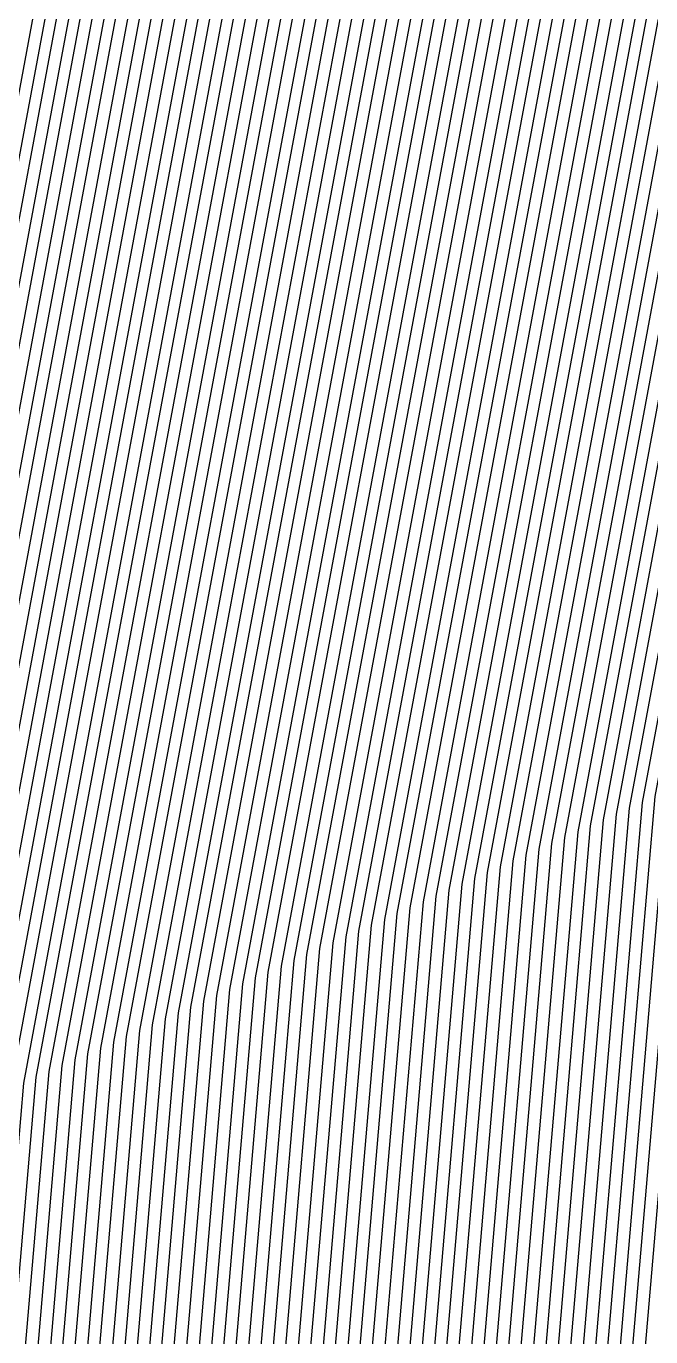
# Model space of a CAD drawing. Extents: x 7084 to 11035, y 13750 to 16729.
# Drawn here: x 7539.9 to 7581.3, y 15305 to 15391.9 of the extents above; entities that cross this region are included whole.
import ezdxf

# ---------------------------------------------------------------- set-up
doc = ezdxf.new("R2010")
doc.units = 0
doc.layers.add('Default', color=7, linetype='Continuous')

msp = doc.modelspace()

# ---------------------------------------------------------------- linework, layer by layer
at = {"layer": 'Default'}
for points in [[(7146.128, 14551.699), (7361.326, 14972), (7374.222, 15000.85), (7476.697, 15236.629), (7498.697, 15262.442), (7523.73, 15289.014), (7526.006, 15315.586), (7582.367, 15617.999), (7592.615, 15648.752), (7607.028, 15705.693), (7673.637, 16136.246), (7847.845, 16141.371), (7883.499, 16174.776), (8088.449, 16287.54), (8103.621, 16300.447), (8200.972, 16469.592), (8431.541, 16613.11)], [(8206.565, 14059.772), (8116.34, 14095.58), (7795.007, 14192.525), (7713.338, 14131.808), (7468.513, 14198.139), (7451.402, 14225.384), (7145.371, 14506.015), (7147.704, 14552.72), (7361.926, 14971.116), (7375.148, 15000.696), (7477.159, 15235.406), (7499.715, 15261.872), (7525.382, 15289.117), (7527.716, 15316.362), (7583.821, 15617.403), (7594.022, 15648.017), (7608.801, 15706.399), (7675.107, 16134.999), (7848.525, 16140.102), (7885.082, 16174.352), (8089.102, 16286.605), (8104.658, 16299.838), (8201.568, 16468.217), (8431.091, 16611.083)], [(7527.034, 15289.22), (7529.425, 15317.138), (7585.276, 15616.807), (7595.43, 15647.282), (7610.573, 15707.105), (7676.578, 16133.753), (7849.205, 16138.832), (7886.665, 16173.928), (8089.756, 16285.669), (8105.696, 16299.229), (8202.164, 16466.841), (8430.642, 16609.057)], [(8430.417, 16608.044), (8202.462, 16466.153), (8106.215, 16298.925), (8090.083, 16285.202), (7887.456, 16173.716), (7849.546, 16138.197), (7677.313, 16133.13), (7611.46, 15707.458), (7596.134, 15646.914), (7586.003, 15616.509), (7530.28, 15317.526), (7527.861, 15289.272), (7501.242, 15261.018), (7477.851, 15233.571), (7376.538, 15000.465), (7362.825, 14969.789), (7150.067, 14554.253), (7147.648, 14505.818), (7451.587, 14227.104), (7469.333, 14198.851), (7712.484, 14132.973)], [(8212.093, 14064.355), (8116.299, 14102.373), (7798.626, 14198.214), (7711.915, 14133.749), (7469.879, 14199.325), (7451.711, 14228.252), (7149.166, 14505.686), (7151.643, 14555.275), (7363.425, 14968.905), (7377.464, 15000.311), (7478.312, 15232.348), (7502.261, 15260.448), (7529.513, 15289.375), (7531.99, 15318.301), (7587.457, 15615.913), (7597.542, 15646.179), (7613.232, 15708.164), (7678.784, 16131.883), (7850.226, 16136.927), (7889.039, 16173.292), (8090.736, 16284.266), (8107.252, 16298.316), (8203.058, 16464.777), (8429.968, 16606.017)], [(8429.518, 16603.99), (8203.655, 16463.402), (8108.29, 16297.708), (8091.39, 16283.331), (7890.622, 16172.868), (7850.906, 16135.658), (7680.254, 16130.637), (7615.005, 15708.871), (7598.949, 15645.443), (7588.911, 15615.317), (7533.7, 15319.077), (7531.165, 15289.478), (7503.279, 15259.878), (7478.774, 15231.124), (7378.39, 15000.157), (7364.025, 14968.021), (7153.219, 14556.297), (7150.684, 14505.555), (7451.835, 14229.399), (7470.425, 14199.799), (7711.346, 14134.526), (7800.073, 14200.49)], [(8216.515, 14068.022), (8116.266, 14107.808), (7801.521, 14202.766), (7710.777, 14135.302), (7470.972, 14200.274), (7451.959, 14230.546), (7152.202, 14505.424), (7154.794, 14557.319), (7364.624, 14967.136), (7379.316, 15000.003), (7479.235, 15229.901), (7504.298, 15259.308), (7532.817, 15289.58), (7535.41, 15319.853), (7590.365, 15614.722), (7600.357, 15644.708), (7616.777, 15709.577), (7681.725, 16129.39), (7851.587, 16134.388), (7892.205, 16172.445), (8092.043, 16282.396), (8109.328, 16297.099), (8204.251, 16462.026), (8429.069, 16601.964)], [(8428.844, 16600.951), (8204.549, 16461.338), (8109.847, 16296.795), (8092.37, 16281.928), (7892.997, 16172.233), (7851.927, 16133.753), (7682.46, 16128.767), (7617.663, 15709.93), (7601.061, 15644.341), (7591.092, 15614.424), (7536.264, 15320.24), (7533.643, 15289.632), (7504.807, 15259.023)], [(8426.372, 16589.804), (8207.828, 16453.772), (8115.554, 16293.448), (8095.965, 16276.784), (7901.704, 16169.901), (7855.669, 16126.77), (7690.547, 16121.912), (7627.412, 15713.814), (7608.803, 15640.296), (7599.09, 15611.147), (7545.668, 15324.507), (7542.73, 15290.198)], [(8425.922, 16587.778), (8208.424, 16452.396), (8116.591, 16292.839), (8096.618, 16275.848), (7903.287, 16169.477), (7856.35, 16125.501), (7692.018, 16120.666), (7629.185, 15714.521), (7610.21, 15639.561), (7600.544, 15610.551), (7547.378, 15325.282), (7544.382, 15290.301), (7511.426, 15255.32), (7482.465, 15221.338), (7385.799, 14998.926), (7368.822, 14960.946), (7165.824, 14564.471), (7162.828, 14504.504), (7452.825, 14238.575), (7474.796, 14203.594), (7706.794, 14140.738)], [(8425.248, 16584.738), (8209.318, 16450.333), (8118.148, 16291.926), (8097.599, 16274.445), (7905.661, 16168.841), (7857.37, 16123.596), (7694.223, 16118.796), (7631.844, 15715.58), (7612.322, 15638.458), (7602.725, 15609.657), (7549.942, 15326.446), (7546.86, 15290.456), (7512.954, 15254.465), (7483.157, 15219.504), (7387.188, 14998.695), (7369.721, 14959.62), (7168.187, 14566.004), (7165.105, 14504.306), (7453.011, 14240.296)], [(8424.124, 16579.672), (8210.809, 16446.893), (8120.742, 16290.405), (8099.233, 16272.107), (7909.619, 16167.781), (7859.071, 16120.422), (7697.9, 16115.68), (7636.275, 15717.345), (7615.841, 15636.62), (7606.36, 15608.168), (7554.217, 15328.385), (7550.99, 15290.713), (7515.499, 15253.041)], [(7371.52, 14956.967), (7389.967, 14998.233), (7484.541, 15215.834), (7516.009, 15252.756), (7551.816, 15290.764), (7555.071, 15328.773), (7607.087, 15607.87), (7616.545, 15636.252), (7637.161, 15717.699), (7698.635, 16115.057), (7859.412, 16119.787), (7910.41, 16167.569), (8099.559, 16271.639), (8121.261, 16290.1), (8211.107, 16446.206), (8423.899, 16578.658)], [(8247.473, 14093.688), (8116.035, 14145.852), (7821.785, 14234.626), (7702.81, 14146.174), (7478.62, 14206.915), (7453.692, 14246.605), (7173.454, 14503.584), (7176.853, 14571.624), (7373.02, 14954.756), (7392.282, 14997.848), (7485.695, 15212.776), (7518.554, 15251.332), (7555.946, 15291.022), (7559.346, 15330.712), (7610.723, 15606.38), (7620.064, 15634.414), (7641.593, 15719.464), (7702.311, 16111.941), (7861.113, 16116.613), (7914.368, 16166.509), (8101.193, 16269.301), (8123.855, 16288.579), (8212.597, 16442.766), (8422.776, 16573.592)], [(7178.008, 14503.189), (7181.58, 14574.689), (7374.819, 14952.103), (7395.061, 14997.386), (7487.079, 15209.106), (7521.61, 15249.622), (7560.903, 15291.331), (7564.475, 15333.039), (7615.085, 15604.593), (7624.287, 15632.208), (7646.91, 15721.583), (7706.722, 16108.202), (7863.154, 16112.804), (7919.117, 16165.238), (8103.154, 16266.495), (8126.968, 16286.753), (8214.386, 16438.639), (8421.427, 16567.512)], [(8420.978, 16565.486), (8214.982, 16437.264), (8128.006, 16286.145), (8103.807, 16265.56), (7920.7, 16164.814), (7863.834, 16111.535), (7708.193, 16106.955), (7648.683, 15722.289), (7625.695, 15631.473), (7616.539, 15603.997), (7566.185, 15333.814), (7562.555, 15291.434), (7522.628, 15249.053), (7487.54, 15207.883), (7395.987, 14997.232), (7375.418, 14951.218), (7183.155, 14575.711), (7179.526, 14503.058), (7454.187, 14251.193), (7480.805, 14208.812), (7700.534, 14149.28)], [(7184.839, 14502.598), (7188.67, 14579.287), (7377.517, 14948.123), (7399.228, 14996.693), (7489.155, 15203.601), (7526.192, 15247.058), (7568.337, 15291.794), (7572.169, 15336.529), (7621.629, 15601.911), (7630.621, 15628.899), (7654.887, 15724.761), (7713.339, 16102.593), (7866.216, 16107.091), (7926.241, 16163.33), (8106.095, 16262.286), (8131.638, 16284.015), (8217.068, 16432.449), (8419.404, 16558.393)], [(7571.642, 15292), (7575.588, 15338.081), (7624.537, 15600.72), (7633.437, 15627.429), (7658.432, 15726.173), (7716.28, 16100.1), (7867.576, 16104.552), (7929.407, 16162.482), (8107.402, 16260.415), (8133.713, 16282.797), (8218.261, 16429.697), (8418.505, 16554.34)], [(7381.115, 14942.817), (7404.785, 14995.769), (7491.924, 15196.262), (7532.302, 15243.64), (7578.25, 15292.412), (7582.427, 15341.183), (7630.353, 15598.336), (7639.067, 15624.488), (7665.522, 15728.998), (7722.162, 16095.115), (7870.298, 16099.473), (7935.739, 16160.786), (8110.016, 16256.674), (8137.863, 16280.363), (8220.645, 16424.195), (8416.707, 16546.233)], [(8885.572, 13924.409), (8266.016, 14020.82), (8255.213, 14100.104), (8115.977, 14155.363), (7826.851, 14242.591), (7700.818, 14148.892), (7480.532, 14208.575), (7454.125, 14250.619), (7178.767, 14503.124), (7182.368, 14575.2), (7375.118, 14951.661), (7395.524, 14997.309), (7487.31, 15208.494), (7522.119, 15249.338), (7561.729, 15291.382), (7565.33, 15333.427), (7615.812, 15604.295), (7624.991, 15631.841), (7647.797, 15721.936), (7707.458, 16107.579), (7863.494, 16112.17), (7919.909, 16165.026), (8103.481, 16266.027)], [(7864.855, 16109.63), (7710.399, 16105.086), (7651.342, 15723.348), (7627.806, 15630.37), (7618.72, 15603.103), (7568.749, 15334.978), (7565.033, 15291.588), (7524.155, 15248.198), (7488.233, 15206.048), (7397.376, 14997.001), (7376.318, 14949.892), (7185.519, 14577.244), (7181.803, 14502.861), (7454.372, 14252.914), (7481.624, 14209.524), (7699.68, 14150.445), (7829.746, 14247.143), (8115.944, 14160.798), (8259.635, 14103.771), (8270.784, 14021.95), (8884.066, 13926.515)], [(7708.928, 16106.332), (7649.569, 15722.642), (7626.398, 15631.105), (7617.266, 15603.699), (7567.04, 15334.202), (7563.381, 15291.485), (7523.137, 15248.768), (7487.771, 15207.271), (7396.45, 14997.155), (7375.718, 14950.776), (7183.943, 14576.222), (7180.285, 14502.992), (7454.249, 14251.767), (7481.078, 14209.049), (7700.249, 14149.669), (7828.298, 14244.867), (8115.96, 14158.08), (8257.424, 14101.937), (8268.4, 14021.385), (8884.819, 13925.462)], [(7652.228, 15723.702), (7628.51, 15630.002), (7619.448, 15602.805), (7569.604, 15335.366), (7565.859, 15291.639), (7524.665, 15247.913), (7488.463, 15205.436), (7397.839, 14996.924), (7376.618, 14949.45), (7186.307, 14577.754), (7182.562, 14502.795), (7454.434, 14253.487), (7481.897, 14209.761), (7699.396, 14150.834), (7830.469, 14248.281), (8115.936, 14162.156), (8260.741, 14104.687), (8271.976, 14022.232), (8883.69, 13927.042)], [(7642.479, 15719.817), (7620.768, 15634.046), (7611.45, 15606.082), (7560.201, 15331.1), (7556.773, 15291.073), (7519.064, 15251.047), (7485.925, 15212.164), (7392.745, 14997.771), (7373.319, 14954.314), (7177.641, 14572.135), (7174.213, 14503.518), (7453.754, 14247.178), (7478.893, 14207.152), (7702.526, 14146.562), (7822.509, 14235.764), (8116.026, 14147.21), (8248.579, 14094.604), (8258.863, 14019.126), (8887.83, 13921.251)], [(7638.934, 15718.405), (7617.953, 15635.517), (7608.542, 15607.274), (7556.781, 15329.548), (7553.468, 15290.867), (7517.027, 15252.186), (7485.003, 15214.611), (7390.893, 14998.079), (7372.12, 14956.082), (7174.49, 14570.091), (7171.177, 14503.781), (7453.506, 14244.884), (7477.8, 14206.203), (7703.664, 14145.009), (7819.614, 14231.213), (8116.059, 14141.776), (8244.156, 14090.938), (8254.095, 14017.997), (8889.336, 13919.145)], [(7618.55, 15710.283), (7601.765, 15643.973), (7591.819, 15614.126), (7537.119, 15320.628), (7534.469, 15289.683), (7505.316, 15258.739), (7479.696, 15228.678), (7380.242, 14999.849), (7365.224, 14966.252), (7156.37, 14558.34), (7153.72, 14505.292), (7452.082, 14231.693), (7471.518, 14200.748), (7710.208, 14136.079), (7802.968, 14205.042), (8116.249, 14110.526), (8218.727, 14069.855), (8226.678, 14011.502), (8897.994, 13907.037)], [(7615.891, 15709.224), (7599.653, 15645.076), (7589.638, 15615.019), (7534.555, 15319.465), (7531.991, 15289.529), (7503.788, 15259.593), (7479.004, 15230.513), (7378.853, 15000.08), (7364.324, 14967.579), (7154.007, 14556.808), (7151.443, 14505.489), (7451.897, 14229.972), (7470.698, 14200.036), (7711.062, 14134.914), (7800.797, 14201.628), (8116.274, 14106.449), (8215.41, 14067.105), (8223.101, 14010.655), (8899.123, 13905.458)], [(7583.094, 15617.701), (7526.861, 15315.974), (7524.556, 15289.066), (7499.206, 15262.157), (7476.928, 15236.017), (7374.685, 15000.773), (7361.626, 14971.558), (7146.916, 14552.21), (7144.612, 14506.081), (7451.34, 14224.81), (7468.24, 14197.902), (7713.623, 14131.42), (7794.283, 14191.387), (8116.348, 14094.221), (8205.459, 14058.856), (8212.373, 14008.114), (8902.511, 13900.72)], [(7584.549, 15617.105), (7528.571, 15316.75), (7526.208, 15289.169), (7500.224, 15261.587), (7477.389, 15234.794), (7375.611, 15000.619), (7362.226, 14970.674), (7148.492, 14553.231), (7146.13, 14505.949), (7451.464, 14225.957), (7468.786, 14198.376), (7713.054, 14132.196), (7795.731, 14193.663), (8116.331, 14096.939), (8207.67, 14060.689), (8214.757, 14008.679), (8901.758, 13901.773)], [(7586.73, 15616.211), (7531.135, 15317.913), (7528.687, 15289.323), (7501.752, 15260.733), (7478.082, 15232.959), (7377.001, 15000.388), (7363.125, 14969.347), (7150.855, 14554.764), (7148.407, 14505.752), (7451.649, 14227.678), (7469.606, 14199.088), (7712.2, 14133.361), (7797.902, 14197.077), (8116.307, 14101.015), (8210.987, 14063.439), (8218.333, 14009.526), (8900.629, 13903.352)], [(7588.184, 15615.615), (7532.845, 15318.689), (7530.339, 15289.426), (7502.77, 15260.163), (7478.543, 15231.736), (7377.927, 15000.234), (7363.725, 14968.463), (7152.431, 14555.786), (7149.925, 14505.621), (7451.773, 14228.825), (7470.152, 14199.562), (7711.631, 14134.138), (7799.35, 14199.352), (8116.29, 14103.732), (8213.198, 14065.272), (8220.717, 14010.09), (8899.876, 13904.405)], [(8897.617, 13907.563), (8227.87, 14011.785), (8219.832, 14070.772), (8116.241, 14111.884), (7803.692, 14206.18), (7709.924, 14136.467), (7471.791, 14200.985), (7452.144, 14232.266), (7154.479, 14505.226), (7157.158, 14558.851), (7365.524, 14965.81), (7380.705, 14999.772), (7479.927, 15228.066), (7505.825, 15258.454), (7535.295, 15289.735), (7537.974, 15321.016), (7592.546, 15613.828)], [(8897.241, 13908.09), (8229.062, 14012.067), (8220.938, 14071.688), (8116.233, 14113.243), (7804.416, 14207.317), (7709.639, 14136.856), (7472.064, 14201.222), (7452.206, 14232.84), (7155.238, 14505.161), (7157.946, 14559.362), (7365.824, 14965.368), (7381.168, 14999.695), (7480.158, 15227.455), (7506.334, 15258.169), (7536.121, 15289.786), (7538.829, 15321.404), (7593.273, 15613.53)], [(7594, 15613.232), (7539.684, 15321.792), (7536.947, 15289.838), (7506.843, 15257.884), (7480.389, 15226.843), (7381.631, 14999.618), (7366.123, 14964.926), (7158.733, 14559.873), (7155.997, 14505.095), (7452.268, 14233.413), (7472.337, 14201.46), (7709.355, 14137.244), (7805.139, 14208.455), (8116.224, 14114.602), (8222.044, 14072.605), (8230.254, 14012.349), (8896.865, 13908.616)], [(8896.488, 13909.143), (8231.446, 14012.632), (8223.149, 14073.522), (8116.216, 14115.96), (7805.863, 14209.593), (7709.07, 14137.632), (7472.61, 14201.697), (7452.33, 14233.987), (7156.756, 14505.029), (7159.521, 14560.384), (7366.423, 14964.483), (7382.094, 14999.541), (7480.619, 15226.231), (7507.353, 15257.599), (7537.773, 15289.889), (7540.539, 15322.18), (7594.727, 15612.934)], [(8896.112, 13909.669), (8232.638, 14012.914), (8224.255, 14074.438), (8116.208, 14117.319), (7806.587, 14210.731), (7708.785, 14138.02), (7472.884, 14201.934), (7452.392, 14234.56), (7157.515, 14504.964), (7160.309, 14560.895), (7366.723, 14964.041), (7382.558, 14999.464), (7480.85, 15225.62), (7507.862, 15257.314), (7538.599, 15289.941), (7541.394, 15322.567), (7595.454, 15612.636)], [(8895.735, 13910.196), (8233.83, 14013.196), (8225.361, 14075.355), (8116.2, 14118.678), (7807.31, 14211.869), (7708.501, 14138.409), (7473.157, 14202.171), (7452.454, 14235.134), (7158.274, 14504.898), (7161.097, 14561.406), (7367.023, 14963.599), (7383.021, 14999.387), (7481.081, 15225.008), (7508.371, 15257.029), (7539.425, 15289.992), (7542.248, 15322.955), (7596.182, 15612.338)], [(7596.909, 15612.04), (7543.103, 15323.343), (7540.251, 15290.044), (7508.88, 15256.744), (7481.311, 15224.397), (7383.484, 14999.31), (7367.323, 14963.157), (7161.885, 14561.917), (7159.033, 14504.832), (7452.516, 14235.708), (7473.43, 14202.408), (7708.216, 14138.797), (7808.034, 14213.007), (8116.191, 14120.036), (8226.466, 14076.272), (8235.022, 14013.479), (8895.359, 13910.722)], [(8894.982, 13911.248), (8236.214, 14013.761), (8227.572, 14077.188), (8116.183, 14121.395), (7808.758, 14214.145), (7707.932, 14139.185), (7473.703, 14202.645), (7452.578, 14236.281), (7159.792, 14504.766), (7162.672, 14562.427), (7367.623, 14962.715), (7383.947, 14999.233), (7481.542, 15223.785), (7509.389, 15256.46), (7541.077, 15290.095), (7543.958, 15323.731), (7597.636, 15611.742)], [(8894.606, 13911.775), (8237.406, 14014.043), (8228.677, 14078.105), (8116.175, 14122.754), (7809.482, 14215.283), (7707.647, 14139.573), (7473.976, 14202.883), (7452.64, 14236.855), (7160.551, 14504.701), (7163.46, 14562.938), (7367.922, 14962.273), (7384.41, 14999.157), (7481.773, 15223.173), (7509.898, 15256.175), (7541.904, 15290.147), (7544.813, 15324.119), (7598.363, 15611.445)], [(8893.853, 13912.828), (8239.79, 14014.608), (8230.889, 14079.938), (8116.158, 14125.471), (7810.929, 14217.558), (7707.078, 14140.35), (7474.523, 14203.357), (7452.763, 14238.002), (7162.069, 14504.569), (7165.036, 14563.96), (7368.522, 14961.388), (7385.336, 14999.003), (7482.234, 15221.95), (7510.917, 15255.605), (7543.556, 15290.25), (7546.523, 15324.894), (7599.817, 15610.849)], [(7601.271, 15610.253), (7548.233, 15325.67), (7545.208, 15290.353), (7511.935, 15255.035), (7482.696, 15220.727), (7386.262, 14998.849), (7369.122, 14960.504), (7166.611, 14564.982), (7163.587, 14504.438), (7452.887, 14239.149), (7475.069, 14203.831), (7706.509, 14141.127), (7812.376, 14219.834), (8116.142, 14128.189), (8233.1, 14081.771), (8242.174, 14015.173), (8893.1, 13913.881)], [(7601.998, 15609.955), (7549.087, 15326.058), (7546.034, 15290.404), (7512.444, 15254.75), (7482.926, 15220.115), (7386.725, 14998.772), (7369.422, 14960.062), (7167.399, 14565.493), (7164.346, 14504.372), (7452.949, 14239.722), (7475.342, 14204.069), (7706.225, 14141.515), (7813.1, 14220.972), (8116.134, 14129.547), (8234.206, 14082.688), (8243.366, 14015.455), (8892.724, 13914.407)], [(8891.971, 13915.46), (8245.751, 14016.02), (8236.417, 14084.521), (8116.117, 14132.265), (7814.548, 14223.248), (7705.655, 14142.291), (7475.888, 14204.543), (7453.073, 14240.869), (7165.864, 14504.241), (7168.975, 14566.515), (7370.021, 14959.177), (7387.651, 14998.618), (7483.388, 15218.892), (7513.463, 15254.181), (7547.686, 15290.507), (7550.797, 15326.834), (7603.452, 15609.359)], [(8891.595, 13915.986), (8246.943, 14016.302), (8237.523, 14085.438), (8116.109, 14133.623), (7815.271, 14224.385), (7705.371, 14142.68), (7476.161, 14204.78), (7453.135, 14241.443), (7166.623, 14504.175), (7169.763, 14567.026), (7370.321, 14958.735), (7388.114, 14998.541), (7483.618, 15218.28), (7513.972, 15253.896), (7548.512, 15290.558), (7551.652, 15327.221), (7604.179, 15609.061)], [(8891.218, 13916.513), (8248.135, 14016.585), (8238.628, 14086.355), (8116.101, 14134.982), (7815.995, 14225.523), (7705.086, 14143.068), (7476.435, 14205.017), (7453.197, 14242.016), (7167.382, 14504.109), (7170.55, 14567.536), (7370.621, 14958.293), (7388.578, 14998.464), (7483.849, 15217.669), (7514.481, 15253.611), (7549.338, 15290.61), (7552.507, 15327.609), (7604.906, 15608.763)], [(7605.633, 15608.465), (7553.362, 15327.997), (7550.164, 15290.661), (7514.99, 15253.326), (7484.08, 15217.057), (7389.041, 14998.387), (7370.921, 14957.851), (7171.338, 14568.047), (7168.141, 14504.044), (7453.258, 14242.59), (7476.708, 14205.254), (7704.802, 14143.456), (7816.719, 14226.661), (8116.092, 14136.341), (8239.734, 14087.271), (8249.327, 14016.867), (8890.842, 13917.039)], [(8252.903, 14017.714), (8243.051, 14090.021), (8116.068, 14140.417), (7818.89, 14230.075), (7703.948, 14144.621), (7477.527, 14205.966), (7453.444, 14244.311), (7170.418, 14503.846), (7173.702, 14569.58), (7371.82, 14956.524), (7390.43, 14998.156), (7484.772, 15215.222), (7516.518, 15252.471), (7552.642, 15290.816), (7555.926, 15329.16), (7607.815, 15607.572)], [(8888.96, 13919.671), (8255.287, 14018.279), (8245.262, 14091.854), (8116.051, 14143.134), (7820.337, 14232.351), (7703.379, 14145.398), (7478.073, 14206.44), (7453.568, 14245.458), (7171.936, 14503.715), (7175.277, 14570.602), (7372.42, 14955.64), (7391.356, 14998.002), (7485.233, 15213.999), (7517.536, 15251.901), (7554.294, 15290.919), (7557.636, 15329.936), (7609.269, 15606.976)], [(8888.583, 13920.198), (8256.479, 14018.561), (8246.368, 14092.771), (8116.043, 14144.493), (7821.061, 14233.488), (7703.095, 14145.786), (7478.347, 14206.678), (7453.63, 14246.031), (7172.695, 14503.649), (7176.065, 14571.113), (7372.72, 14955.198), (7391.819, 14997.925), (7485.464, 15213.387), (7518.045, 15251.617), (7555.12, 15290.97), (7558.491, 15330.324), (7609.996, 15606.678)], [(7612.177, 15605.784), (7561.056, 15331.487), (7557.599, 15291.125), (7519.573, 15250.762), (7486.156, 15211.552), (7393.208, 14997.694), (7373.619, 14953.871), (7178.429, 14572.645), (7174.972, 14503.452), (7453.815, 14247.752), (7479.166, 14207.389), (7702.241, 14146.951), (7823.232, 14236.902), (8116.018, 14148.569), (8249.685, 14095.521), (8260.055, 14019.408), (8887.454, 13921.777)], [(7612.904, 15605.486), (7561.91, 15331.875), (7558.425, 15291.176), (7520.082, 15250.477), (7486.387, 15210.941), (7393.671, 14997.617), (7373.919, 14953.429), (7179.216, 14573.156), (7175.731, 14503.386), (7453.877, 14248.325), (7479.439, 14207.626), (7701.956, 14147.339), (7823.956, 14238.04), (8116.01, 14149.928), (8250.79, 14096.438), (8261.247, 14019.691), (8887.077, 13922.304)], [(8886.701, 13922.83), (8262.439, 14019.973), (8251.896, 14097.354), (8116.002, 14151.287), (7824.68, 14239.178), (7701.672, 14147.727), (7479.712, 14207.863), (7453.939, 14248.899), (7176.49, 14503.321), (7180.004, 14573.667), (7374.219, 14952.987), (7394.134, 14997.54), (7486.618, 15210.329), (7520.591, 15250.192), (7559.251, 15291.228), (7562.765, 15332.263), (7613.631, 15605.188)], [(7614.358, 15604.891), (7563.62, 15332.651), (7560.077, 15291.279), (7521.1, 15249.907), (7486.848, 15209.718), (7394.597, 14997.463), (7374.519, 14952.545), (7180.792, 14574.178), (7177.249, 14503.255), (7454.001, 14249.472), (7479.985, 14208.101), (7701.387, 14148.116), (7825.403, 14240.316), (8115.993, 14152.645), (8253.002, 14098.271), (8263.632, 14020.255), (8886.325, 13923.357)], [(7617.993, 15603.401), (7567.894, 15334.59), (7564.207, 15291.537), (7523.646, 15248.483), (7488.002, 15206.659), (7396.913, 14997.078), (7376.018, 14950.334), (7184.731, 14576.733), (7181.044, 14502.926), (7454.311, 14252.34), (7481.351, 14209.286), (7699.965, 14150.057), (7829.022, 14246.005), (8115.952, 14159.439), (8258.53, 14102.854), (8269.592, 14021.667), (8884.442, 13925.989)], [(8883.313, 13927.568), (8273.168, 14022.514), (8261.847, 14105.604), (8115.927, 14163.515), (7831.193, 14249.419), (7699.111, 14151.222), (7482.171, 14209.998), (7454.496, 14254.061), (7183.321, 14502.729), (7187.094, 14578.265), (7376.917, 14949.008), (7398.302, 14996.847), (7488.694, 15204.824), (7525.174, 15247.628), (7566.685, 15291.691), (7570.459, 15335.754), (7620.175, 15602.507)], [(8882.937, 13928.095), (8274.36, 14022.797), (8262.952, 14106.521), (8115.919, 14164.874), (7831.917, 14250.556), (7698.827, 14151.61), (7482.444, 14210.235), (7454.558, 14254.634), (7184.08, 14502.664), (7187.882, 14578.776), (7377.217, 14948.565), (7398.765, 14996.77), (7488.925, 15204.213), (7525.683, 15247.343), (7567.511, 15291.742), (7571.314, 15336.141), (7620.902, 15602.209)], [(8882.184, 13929.147), (8276.744, 14023.361), (8265.164, 14108.354), (8115.903, 14167.591), (7833.364, 14252.832), (7698.257, 14152.387), (7482.99, 14210.71), (7454.682, 14255.781), (7185.598, 14502.532), (7189.458, 14579.798), (7377.817, 14947.681), (7399.691, 14996.616), (7489.386, 15202.99), (7526.701, 15246.774), (7569.163, 15291.845), (7573.024, 15336.917), (7622.356, 15601.614)], [(8277.936, 14023.644), (8266.269, 14109.27), (8115.894, 14168.95), (7834.088, 14253.97), (7697.973, 14152.775), (7483.263, 14210.947), (7454.744, 14256.355), (7186.357, 14502.466), (7190.246, 14580.309), (7378.117, 14947.239), (7400.154, 14996.539), (7489.617, 15202.378), (7527.21, 15246.489), (7569.989, 15291.897), (7573.879, 15337.305), (7623.083, 15601.316)], [(8881.431, 13930.2), (8279.128, 14023.926), (8267.375, 14110.187), (8115.886, 14170.308), (7834.812, 14255.108), (7697.688, 14153.163), (7483.536, 14211.184), (7454.806, 14256.928), (7187.116, 14502.401), (7191.034, 14580.82), (7378.417, 14946.797), (7400.617, 14996.462), (7489.847, 15201.766), (7527.72, 15246.204), (7570.816, 15291.948), (7574.733, 15337.693), (7623.81, 15601.018)], [(7625.264, 15600.422), (7576.443, 15338.468), (7572.468, 15292.051), (7528.738, 15245.634), (7490.309, 15200.543), (7401.544, 14996.308), (7379.016, 14945.912), (7192.609, 14581.842), (7188.634, 14502.269), (7454.93, 14258.075), (7484.083, 14211.658), (7697.119, 14153.94), (7836.259, 14257.384), (8115.87, 14173.026), (8269.586, 14112.02), (8281.513, 14024.491), (8880.678, 13931.253)], [(8282.705, 14024.773), (8270.692, 14112.937), (8115.862, 14174.385), (7836.983, 14258.522), (7696.835, 14154.328), (7484.356, 14211.895), (7454.991, 14258.649), (7189.393, 14502.204), (7193.397, 14582.352), (7379.316, 14945.47), (7402.007, 14996.231), (7490.54, 15199.931), (7529.247, 15245.349), (7573.294, 15292.103), (7577.298, 15338.856), (7625.991, 15600.124)], [(8879.925, 13932.306), (8283.897, 14025.056), (8271.798, 14113.854), (8115.853, 14175.743), (7837.707, 14259.659), (7696.55, 14154.716), (7484.629, 14212.133), (7455.053, 14259.223), (7190.152, 14502.138), (7194.185, 14582.863), (7379.616, 14945.028), (7402.47, 14996.154), (7490.77, 15199.32), (7529.756, 15245.064), (7574.12, 15292.154), (7578.153, 15339.244), (7626.718, 15599.826)], [(8879.549, 13932.832), (8285.089, 14025.338), (8272.903, 14114.77), (8115.845, 14177.102), (7838.43, 14260.797), (7696.266, 14155.105), (7484.902, 14212.37), (7455.115, 14259.796), (7190.911, 14502.072), (7194.973, 14583.374), (7379.916, 14944.586), (7402.933, 14996.077), (7491.001, 15198.708), (7530.266, 15244.779), (7574.946, 15292.206), (7579.008, 15339.632), (7627.445, 15599.528)], [(7628.172, 15599.23), (7579.863, 15340.02), (7575.772, 15292.257), (7530.775, 15244.495), (7491.232, 15198.097), (7403.396, 14996), (7380.216, 14944.144), (7195.76, 14583.885), (7191.67, 14502.006), (7455.177, 14260.37), (7485.175, 14212.607), (7695.981, 14155.493), (7839.154, 14261.935), (8115.837, 14178.461), (8274.009, 14115.687), (8286.281, 14025.62), (8879.172, 13933.359)], [(7628.899, 15598.932), (7580.717, 15340.408), (7576.598, 15292.309), (7531.284, 15244.21), (7491.462, 15197.485), (7403.859, 14995.923), (7380.515, 14943.702), (7196.548, 14584.396), (7192.429, 14501.941), (7455.239, 14260.943), (7485.448, 14212.844), (7695.697, 14155.881), (7839.878, 14263.073), (8115.829, 14179.819), (8275.114, 14116.604), (8287.473, 14025.903), (8878.796, 13933.885)], [(8878.419, 13934.412), (8288.665, 14026.185), (8276.22, 14117.52), (8115.82, 14181.178), (7840.602, 14264.211), (7695.412, 14156.269), (7485.722, 14213.081), (7455.301, 14261.517), (7193.188, 14501.875), (7197.336, 14584.907), (7380.815, 14943.259), (7404.322, 14995.846), (7491.693, 15196.873), (7531.793, 15243.925), (7577.424, 15292.36), (7581.572, 15340.795), (7629.626, 15598.634)], [(8877.667, 13935.465), (8291.049, 14026.75), (8278.431, 14119.353), (8115.804, 14183.895), (7842.049, 14266.487), (7694.843, 14157.046), (7486.268, 14213.556), (7455.425, 14262.664), (7194.706, 14501.744), (7198.912, 14585.929), (7381.415, 14942.375), (7405.248, 14995.692), (7492.155, 15195.65), (7532.811, 15243.355), (7579.076, 15292.463), (7583.282, 15341.571), (7631.081, 15598.039)], [(7631.808, 15597.741), (7584.137, 15341.959), (7579.902, 15292.515), (7533.321, 15243.07), (7492.385, 15195.038), (7405.711, 14995.615), (7381.715, 14941.933), (7199.699, 14586.44), (7195.465, 14501.678), (7455.487, 14263.237), (7486.541, 14213.793), (7694.558, 14157.434), (7842.773, 14267.625), (8115.796, 14185.254), (8279.537, 14120.27), (8292.241, 14027.032), (8877.29, 13935.991)]]:
    msp.add_lwpolyline(points, dxfattribs=at)

doc.saveas('drawing.dxf')
